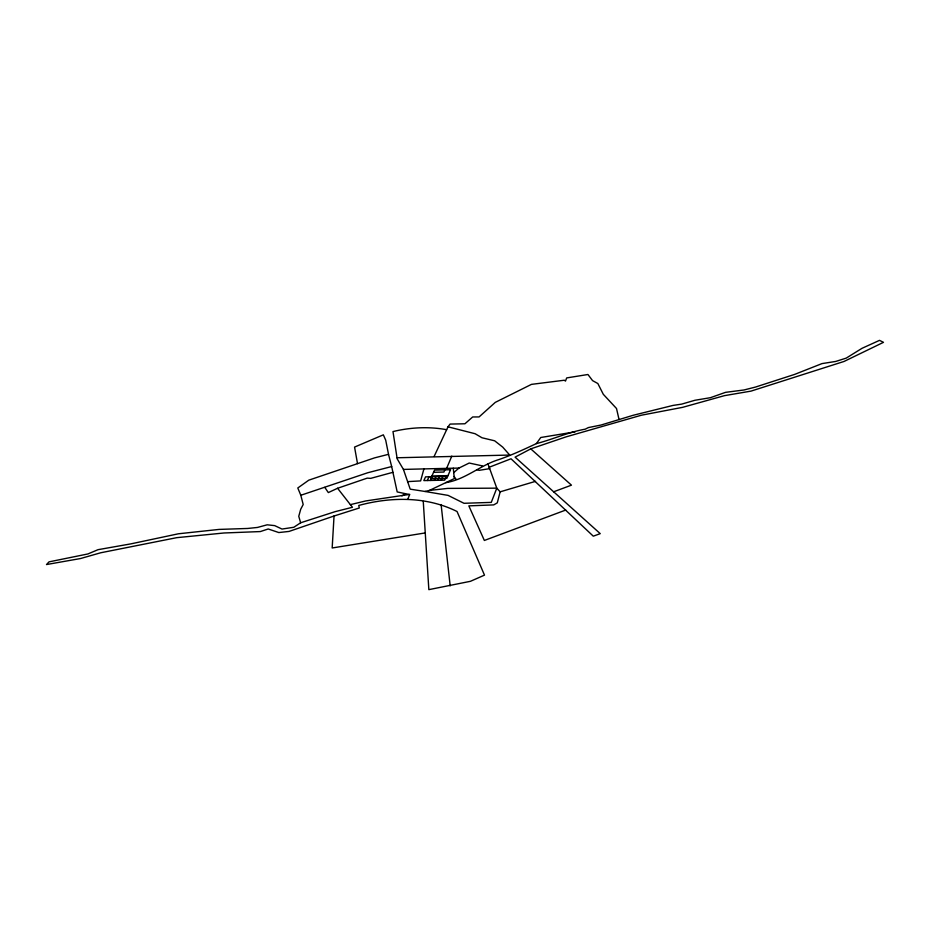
<?xml version="1.0" encoding="UTF-8"?>
<svg xmlns="http://www.w3.org/2000/svg" width="930" height="930" viewBox="0 0 930 930"><rect width="100%" height="100%" fill="white"/><g stroke="black" fill="none" stroke-linecap="round" stroke-linejoin="round"><path stroke-width="1.4" d="M423.266 501.386L428.846 589.643L470.441 581.308L484.495 575.124L457.049 511.512C426.638 496.341 391.019 496.69 358.759 505.455L359.282 507.989L334.044 516.01L332.173 547.979L425.266 532.925M445.749 482.658C465.686 479.508 480.182 465.186 499.038 459.513C511.988 455.002 524.032 449.376 536.412 443.598C552.804 439.402 568.404 432.125 585.272 429.16L588.306 427.602L601.117 425.01L633.179 415.28L673.018 405.422L681.678 404.12L694.931 400.272L710.404 397.691L725.551 392.344L744.047 389.972L755.439 387.078L794.627 374.406L821.981 363.607L835.745 361.433L846.242 358.108L862.063 348.285L879.524 340.357L883.5 342.333L844.045 361.456L751.022 391.112L724.435 395.657L682.573 407.352L641.409 415.21L566.114 436.856L530.763 448.865L515.081 457.142L600.245 533.646L593.294 536.18L511.023 458.781L489.18 467.255L496.794 488.157L500.154 491.831L497.271 502.863L493.737 504.897L468.836 505.862L484.356 540.458L565.742 510.047M482.507 465.907L469.208 463.035L458.955 468.069L423.917 468.906L420.639 480.903L407.619 481.624L403.434 469.418L397.18 458.827L392.983 431.578C410.397 427.347 428.986 426.405 446.656 429.707M407.747 499.282L409.758 494.388L365.734 500.945L350.366 504.641L337.59 488.273L328.325 492.575L324.779 487.367M446.621 468.36L451.794 456.13M444.877 469.859L443.901 472.056L433.566 472.3M441.192 480.229L442.831 476.486M437.716 480.299L439.367 476.567M434.24 480.38L435.903 476.637M430.764 480.45L432.45 476.718M427.3 480.531L428.997 476.799M434.101 456.479L448.004 426.824L450.074 424.08L464.93 423.778L472.673 416.966L479.078 416.931L495.283 402.376L531.472 384.369L564.324 380.231L565.475 381.091L566.684 377.917L587.946 374.499L592.573 380.626L597.851 383.532L603.303 394.308L616.509 408.502L619.055 419.57M536.412 443.598L540.749 437.507L575.135 431.834M453.724 472.638L458.955 468.069M350.366 504.641L352.47 507.269L335.079 511.674L300.646 522.776L293.799 527.275L281.988 529.054L274.699 525.624L267.189 524.811L257.447 527.45L247.682 528.461L219.073 529.414L178.432 533.785L130.723 543.899L98.034 549.677L87.897 553.955L49.023 561.871L46.5 564.545L80.492 558.546L100.742 552.769L176.746 537.668L224.002 532.983L260.33 531.565L268.212 528.984L278.814 532.553L289.056 531.425L334.044 516.01M401.876 495.864L405.422 493.877M407.619 481.624L410.211 489.157L424.964 491.459L429.428 490.424L454.328 478.59L453.282 468.209M553.641 491.784L571.45 485.158L530.763 448.865M337.59 488.273L367.211 478.136L370.721 478.357L392.925 472.312M357.515 463.617L354.562 447.086L383.346 434.833L385.706 440.169L388.519 454.317L374.523 457.886L308.783 480.171L297.798 487.983L300.809 495.272L303.192 504.502L300.704 509.256L298.763 516.301L300.646 522.776M300.809 495.272L367.722 472.754L391.67 466.546L388.519 454.317M500.154 491.831L535.506 481.356M397.005 457.769L509.721 455.061L502.712 447.109L494.644 440.797L481.973 437.763L475.114 433.729L448.004 426.824M403.434 469.418L423.917 468.906M431.904 475.997L447.993 475.625M429.428 490.424L447.667 488.401L496.794 488.157L491.273 502.386L464 503.293L448.086 495.388L424.964 491.459M409.223 494.493L397.191 491.935L391.67 466.546M476.974 469.743L479.183 470.324L489.692 468.639L487.959 463.93M454.107 476.474L456.153 479.334M441.099 504.548L450.19 585.877M450.55 469.72L446.807 478.38L430.66 478.741L434.566 470.103L450.55 469.72M446.307 476.404L444.68 480.147L423.836 480.601L425.545 476.869L446.307 476.404"/></g></svg>
